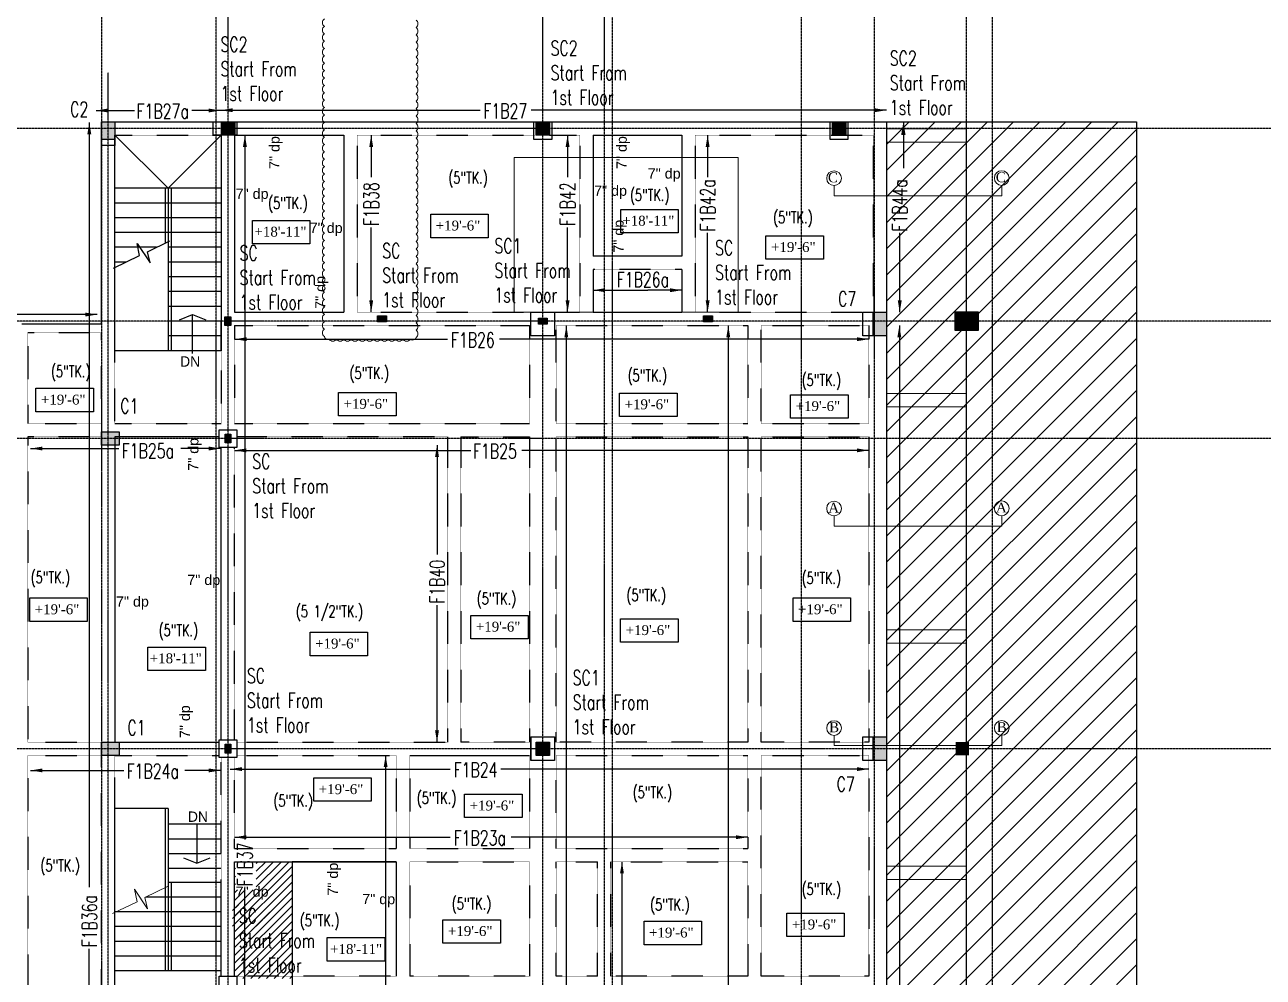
# Model space of a CAD drawing. Extents: x -95606 to 113309, y -42160 to -940.
# Drawn here: x 94235 to 95073, y -26344 to -25699 of the extents above; entities that cross this region are included whole.
import ezdxf

# ---------------------------------------------------------------- set-up
doc = ezdxf.new("R2010")
doc.units = 0
doc.header["$LTSCALE"] = 0.02
doc.header["$MEASUREMENT"] = 0
for name, pattern in [('ACAD_ISO03W100', [30, 12, -18]), ('CENTER', [50.8, 31.75, -6.35, 6.35, -6.35]), ('DASHED', [0.75, 0.5, -0.25]), ('HIDDEN', [9.525, 6.35, -3.175])]:
    doc.linetypes.add(name, pattern=pattern)
doc.layers.get('0').update_dxf_attribs({"linetype": 'CONTINUOUS'})
for name, color, linetype, lineweight in [('A -fittings', 181, 'CONTINUOUS', 5), ('DEMENTOIN', 7, 'CONTINUOUS', 25), ('HACH', 8, 'CONTINUOUS', 9), ('Hatch', 252, 'CONTINUOUS', 9), ('Layer4', 4, 'CONTINUOUS', 25), ('STAIR CASE', 152, 'CONTINUOUS', 20), ('stair case014', 34, 'DASHED', 25), ('text', 7, 'CONTINUOUS', 25)]:
    doc.layers.add(name, color=color, linetype=linetype, lineweight=lineweight)
for name, color, linetype in [('A-2TEXT', 4, 'CONTINUOUS'), ('COL 1', 5, 'CONTINUOUS'), ('COLUMN TEXT', 2, 'CONTINUOUS'), ('DIM', 7, 'CONTINUOUS'), ('EXLINE', 33, 'CONTINUOUS'), ('GRID', 8, 'CENTER'), ('HATCH1', 7, 'CONTINUOUS'), ('HBEAM', 51, 'HIDDEN'), ('STAIR', 171, 'CONTINUOUS'), ('TEX', 2, 'CONTINUOUS'), ('TEXT-2', 3, 'CONTINUOUS')]:
    doc.layers.add(name, color=color, linetype=linetype)
doc.styles.get("Standard").update_dxf_attribs({"font": 'ISOCP'})
doc.styles.add('style5', font='romans.shx', dxfattribs={"width": 0.7, "height": 8})
doc.styles.add('style6', font='romans.shx', dxfattribs={"height": 8})
doc.styles.add('TEXT-B', font='verdana.ttf', dxfattribs={"height": 18})
doc.dimstyles.new('TEXT-18', dxfattribs={"dimtxt": 8, "dimasz": 9, "dimexe": 6, "dimexo": 6, "dimgap": 3.125, "dimtad": 1, "dimdec": 1, "dimrnd": 0.5, "dimzin": 1, "dimdsep": 46, "dimlunit": 4, "dimtxsty": 'style6', "dimblk": 'OBLIQUE', "dimcen": 72.09, "dimclrd": 1, "dimclre": 1, "dimclrt": 4, "dimadec": 0, "dimazin": 0, "dimtfac": 1, "dimtdec": 1, "dimtofl": 0, "dimtmove": 0, "dimatfit": 3, "dimfxl": 1, "dimfrac": 2, "dimtolj": 1, "dimtzin": 0, "dimlwd": -1, "dimarcsym": 0})
pattern_1 = [(45, (118721.128, -29365.3815), (-2.65165043, 2.65165043), [])]
pattern_2 = [(45, (-154647.6987, 32628.08137), (-0.4419417382, 0.4419417382), [])]

# ---------------------------------------------------------------- blocks, each defined once
blk = doc.blocks.new('_Oblique')
at = {"color": 0, "linetype": 'ByBlock', "lineweight": -2}
blk.add_line((-0.5, -0.5), (0.5, 0.5), dxfattribs=at)

msp = doc.modelspace()

# ---------------------------------------------------------------- hatches: boundary and pattern name
at = {"layer": 'DEMENTOIN', "lineweight": 5}
h = msp.add_hatch(dxfattribs=at)
h.set_pattern_fill('ANSI31', color=0, scale=5, style=0)
h.set_pattern_definition(pattern_2)
h.paths.add_polyline_path([(94880.15, -25893.412), (94880.15, -25905.412), (94864.15, -25905.412), (94864.15, -25893.412)])
h = msp.add_hatch(dxfattribs=at)
h.set_pattern_fill('ANSI31', color=0, scale=5, style=0)
h.set_pattern_definition(pattern_2)
h.paths.add_polyline_path([(94880.15, -25893.412), (94880.15, -25905.412), (94864.15, -25905.412), (94864.15, -25893.412)])
at = {"layer": 'HACH'}
h = msp.add_hatch(dxfattribs=at)
h.set_pattern_fill('ANSI31', color=256, scale=100, style=0)
h.set_pattern_definition([(45, (118721.128, -29365.382), (-8.838835, 8.838835), [])])
h.paths.add_polyline_path([(94817.926, -25764.415), (94987.202, -25764.415), (94987.202, -26716.051), (95050.03, -26742.844), (94936.114, -26742.844), (94987.202, -26769.882), (94987.205, -27584.415), (94817.926, -27584.416)])
h = msp.add_hatch(dxfattribs=at)
h.set_pattern_fill('ANSI31', color=256, scale=30, style=0)
h.set_pattern_definition(pattern_1)
h.paths.add_polyline_path([(94484.34, -26265.415), (94386.049, -26265.415), (94378.732, -26265.415), (94376.661, -26265.415), (94376.661, -26342.913), (94378.15, -26342.913), (94378.15, -26344.415), (94415.65, -26344.415), (94415.65, -26265.415), (94486.096, -26265.415)])
h.paths.add_polyline_path([(94391.232, -26284.521), (94391.232, -26265.415), (94377.384, -26265.415), (94377.29, -26284.521)], flags=16)
h = msp.add_hatch(dxfattribs=at)
h.set_pattern_fill('ANSI31', color=256, scale=30, style=0)
h.set_pattern_definition(pattern_1)
h.paths.add_polyline_path([(94375.258, -26309.078), (94400.597, -26308.998), (94400.551, -26294.458), (94375.212, -26294.538)])
at = {"layer": 'Hatch'}
h = msp.add_hatch(color=254, dxfattribs=at)
h.set_gradient(color1=(192, 192, 192), color2=(192, 192, 192), tint=1)
h.paths.add_polyline_path([(94286.648, -25776.411), (94286.646, -25764.411), (94295.646, -25764.411), (94295.646, -25776.411)])
h = msp.add_hatch(color=254, dxfattribs=at)
h.set_gradient(color1=(192, 192, 192), color2=(192, 192, 192), tint=1)
h.paths.add_polyline_path([(94367.745, -25764.412), (94376.745, -25764.412), (94376.745, -25773.412), (94367.745, -25773.412)])
h = msp.add_hatch(color=254, dxfattribs=at)
h.set_gradient(color1=(192, 192, 192), color2=(192, 192, 192), tint=1)
h.paths.add_polyline_path([(94580.847, -25764.415), (94589.847, -25764.415), (94589.847, -25773.415), (94580.847, -25773.415)])
h = msp.add_hatch(color=254, dxfattribs=at)
h.set_gradient(color1=(192, 192, 192), color2=(192, 192, 192), tint=1)
h.paths.add_polyline_path([(94781.413, -25764.412), (94790.413, -25764.412), (94790.413, -25773.412), (94781.413, -25773.412)])
h = msp.add_hatch(color=254, dxfattribs=at)
h.set_gradient(color1=(192, 192, 192), color2=(192, 192, 192), tint=1)
h.paths.add_polyline_path([(94374.161, -25902.412), (94370.161, -25902.412), (94370.161, -25896.412), (94374.161, -25896.412)])
h = msp.add_hatch(color=254, dxfattribs=at)
h.set_gradient(color1=(192, 192, 192), color2=(192, 192, 192), tint=1)
h.paths.add_polyline_path([(94473.505, -25899.912), (94473.505, -25895.912), (94479.505, -25895.912), (94479.505, -25899.912)])
h = msp.add_hatch(color=254, dxfattribs=at)
h.set_gradient(color1=(192, 192, 192), color2=(192, 192, 192), tint=1)
h.paths.add_polyline_path([(94694.1, -25899.912), (94694.1, -25895.912), (94700.1, -25895.912), (94700.1, -25899.912)])
h = msp.add_hatch(color=254, dxfattribs=at)
h.set_gradient(color1=(192, 192, 192), color2=(192, 192, 192), tint=1)
h.paths.add_polyline_path([(94808.926, -25909.413), (94808.926, -25893.413), (94817.926, -25893.413), (94817.926, -25909.413)])
h = msp.add_hatch(color=254, dxfattribs=at)
h.set_gradient(color1=(192, 192, 192), color2=(192, 192, 192), tint=1)
h.paths.add_polyline_path([(94582.347, -25901.36), (94582.347, -25897.36), (94588.347, -25897.36), (94588.347, -25901.36)])
h = msp.add_hatch(color=254, dxfattribs=at)
h.set_gradient(color1=(192, 192, 192), color2=(192, 192, 192), tint=1)
h.paths.add_polyline_path([(94286.651, -25974.412), (94298.651, -25974.412), (94298.651, -25983.412), (94286.651, -25983.412)])
h = msp.add_hatch(color=254, dxfattribs=at)
h.set_gradient(color1=(192, 192, 192), color2=(192, 192, 192), tint=1)
h.paths.add_polyline_path([(94374.248, -25981.912), (94370.248, -25981.912), (94370.248, -25975.912), (94374.248, -25975.912)])
h = msp.add_hatch(color=254, dxfattribs=at)
h.set_gradient(color1=(192, 192, 192), color2=(192, 192, 192), tint=1)
h.paths.add_polyline_path([(94808.926, -26196.912), (94808.926, -26180.912), (94817.926, -26180.912), (94817.926, -26196.912)])
h = msp.add_hatch(color=254, dxfattribs=at)
h.set_gradient(color1=(192, 192, 192), color2=(192, 192, 192), tint=1)
h.paths.add_polyline_path([(94286.651, -26184.412), (94298.651, -26184.412), (94298.651, -26193.412), (94286.651, -26193.412)])
h = msp.add_hatch(color=254, dxfattribs=at)
h.set_gradient(color1=(192, 192, 192), color2=(192, 192, 192), tint=1)
h.paths.add_polyline_path([(94374.245, -26191.912), (94370.245, -26191.912), (94370.245, -26185.912), (94374.245, -26185.912)])
h = msp.add_hatch(color=254, dxfattribs=at)
h.set_gradient(color1=(192, 192, 192), color2=(192, 192, 192), tint=1)
h.paths.add_polyline_path([(94580.847, -26193.412), (94580.847, -26184.412), (94589.847, -26184.412), (94589.847, -26193.412)])
h = msp.add_hatch(color=254, dxfattribs=at)
h.set_gradient(color1=(192, 192, 192), color2=(192, 192, 192), tint=1)
h.paths.add_polyline_path([(94864.817, -26193.412), (94864.817, -26184.412), (94873.817, -26184.412), (94873.817, -26193.412)])

# ---------------------------------------------------------------- linework, layer by layer
at = {"layer": 'A -fittings', "color": 4}
msp.add_lwpolyline([(94499.529, -25695.521, -0.5205671), (94499.529, -25700.521, -0.5205671), (94499.529, -25705.521, -0.5205671), (94499.529, -25710.521, -0.5205671), (94499.529, -25715.521, -0.5205671), (94499.529, -25720.521, -0.5205671), (94499.529, -25725.521, -0.5205671), (94499.529, -25730.521, -0.5205671), (94499.529, -25735.521, -0.5205671), (94499.529, -25740.521, -0.5205671), (94499.529, -25745.521, -0.5205671), (94499.529, -25750.521, -0.5205671), (94499.529, -25755.521, -0.5205671), (94499.529, -25760.521, -0.5205671), (94499.529, -25765.521, -0.5205671), (94499.529, -25770.521, -0.5205671), (94499.529, -25775.521, -0.5205671), (94499.529, -25780.521, -0.5205671), (94499.529, -25785.521, -0.5205671), (94499.529, -25790.521, -0.5205671), (94499.529, -25795.521, -0.5205671), (94499.529, -25800.521, -0.5205671), (94499.529, -25805.521, -0.5205671), (94499.529, -25810.521, -0.5205671), (94499.529, -25815.521, -0.5205671), (94499.529, -25820.521, -0.5205671), (94499.529, -25825.521, -0.5205671), (94499.529, -25830.521, -0.5205671), (94499.529, -25835.521, -0.5205671), (94499.529, -25840.521, -0.5205671), (94499.529, -25845.521, -0.5205671), (94499.529, -25850.521, -0.5205671), (94499.529, -25855.521, -0.5205671), (94499.529, -25860.521, -0.5205671), (94499.529, -25865.521, -0.5205671), (94499.529, -25870.521, -0.5205671), (94499.529, -25875.521, -0.5205671), (94499.529, -25880.521, -0.5205671), (94499.529, -25885.521, -0.5205671), (94499.529, -25890.521, -0.5205671), (94499.529, -25895.521, -0.5205671), (94499.529, -25900.521, -0.5205671), (94499.529, -25905.521, -0.5205671), (94499.529, -25910.521, -0.5205671), (94495.642, -25911.635, -0.5205671), (94490.642, -25911.635, -0.5205671), (94485.642, -25911.635, -0.5205671), (94480.642, -25911.635, -0.5205671), (94475.642, -25911.635, -0.5205671), (94470.642, -25911.635, -0.5205671), (94465.642, -25911.635, -0.5205671), (94460.642, -25911.635, -0.5205671), (94455.642, -25911.635, -0.5205671), (94450.642, -25911.635, -0.5205671), (94445.642, -25911.635, -0.5205671), (94440.642, -25911.635, -0.5205671), (94437.486, -25909.791, -0.5205671), (94437.486, -25904.791, -0.5205671), (94437.486, -25899.791, -0.5205671), (94437.486, -25894.791, -0.5205671), (94437.486, -25889.791, -0.5205671), (94437.486, -25884.791, -0.5205671), (94437.486, -25879.791, -0.5205671), (94437.486, -25874.791, -0.5205671), (94437.486, -25869.791, -0.5205671), (94437.486, -25864.791, -0.5205671), (94437.486, -25859.791, -0.5205671), (94437.486, -25854.791, -0.5205671), (94437.486, -25849.791, -0.5205671), (94437.486, -25844.791, -0.5205671), (94437.486, -25839.791, -0.5205671), (94437.486, -25834.791, -0.5205671), (94437.486, -25829.791, -0.5205671), (94437.486, -25824.791, -0.5205671), (94437.486, -25819.791, -0.5205671), (94437.486, -25814.791, -0.5205671), (94437.486, -25809.791, -0.5205671), (94437.486, -25804.791, -0.5205671), (94437.486, -25799.791, -0.5205671), (94437.486, -25794.791, -0.5205671), (94437.486, -25789.791, -0.5205671), (94437.486, -25784.791, -0.5205671), (94437.486, -25779.791, -0.5205671), (94437.486, -25774.791, -0.5205671), (94437.486, -25769.791, -0.5205671), (94437.486, -25764.791, -0.5205671), (94437.486, -25759.791, -0.5205671), (94437.486, -25754.791, -0.5205671), (94437.486, -25749.791, -0.5205671), (94437.486, -25744.791, -0.5205671), (94437.486, -25739.791, -0.5205671), (94437.486, -25734.791, -0.5205671), (94437.486, -25729.791, -0.5205671), (94437.486, -25724.791, -0.5205671), (94437.486, -25719.791, -0.5205671), (94437.486, -25714.791, -0.5205671), (94437.486, -25709.791, -0.5205671), (94437.486, -25704.791, -0.5205671), (94437.486, -25699.791, -0.5205671), (94437.486, -25694.791, -0.5205671)], format="xyb", dxfattribs=at)
msp.add_lwpolyline([(94566.019, -25788.673), (94717.578, -25788.673), (94717.578, -25893.412), (94566.019, -25893.412)], close=True, dxfattribs=at)
for points in [[(94782.516, -25807.605), (94782.516, -25814.476), (94896.01, -25814.476), (94896.01, -25807.501)], [(94782.516, -26031.264), (94782.516, -26038.135), (94896.01, -26038.135), (94896.01, -26031.16)], [(94782.516, -26179.954), (94782.516, -26186.825), (94896.01, -26186.825), (94896.01, -26179.851)]]:
    msp.add_lwpolyline(points, dxfattribs=at)
for centre in [(94782.516, -25802.613), (94896.01, -25802.509), (94782.516, -26026.272), (94896.01, -26026.168), (94782.516, -26174.962), (94896.01, -26174.858)]:
    msp.add_circle(centre, 4.992, dxfattribs=at)
at = {"layer": 'COL 1', "lineweight": 25}
for points in [[(94286.648, -25780.412), (94286.648, -25764.412), (94295.648, -25764.412), (94295.648, -25780.412), (94286.648, -25780.412)], [(94286.648, -25776.415), (94286.648, -25764.415), (94295.648, -25764.415), (94295.648, -25776.415), (94286.648, -25776.415)], [(94378.229, -25773.412), (94362.266, -25773.412), (94362.266, -25764.415), (94378.229, -25764.412), (94378.229, -25773.412)], [(94367.745, -25764.412), (94376.745, -25764.412), (94376.745, -25773.412), (94367.745, -25773.412), (94367.745, -25764.412)], [(94580.847, -25764.415), (94589.847, -25764.415), (94589.847, -25773.415), (94580.847, -25773.415), (94580.847, -25764.415)], [(94781.413, -25764.412), (94790.413, -25764.412), (94790.413, -25773.412), (94781.413, -25773.412), (94781.413, -25764.412)], [(94374.161, -25902.412), (94370.161, -25902.412), (94370.161, -25896.412), (94374.161, -25896.412), (94374.161, -25902.412)], [(94473.505, -25899.912), (94473.505, -25895.912), (94479.505, -25895.912), (94479.505, -25899.912), (94473.505, -25899.912)], [(94593.314, -25909.412), (94577.314, -25909.412), (94577.314, -25893.412), (94593.314, -25893.412), (94593.314, -25909.412)], [(94694.1, -25899.912), (94694.1, -25895.912), (94700.1, -25895.912), (94700.1, -25899.912), (94694.1, -25899.912)], [(94808.926, -25909.413), (94808.926, -25893.413), (94817.926, -25893.413), (94817.926, -25909.413), (94808.926, -25909.413)], [(94582.347, -25901.36), (94582.347, -25897.36), (94588.347, -25897.36), (94588.347, -25901.36), (94582.347, -25901.36)], [(94286.651, -25974.412), (94298.651, -25974.412), (94298.651, -25983.412), (94286.651, -25983.412), (94286.651, -25974.412)], [(94374.248, -25981.912), (94370.248, -25981.912), (94370.248, -25975.912), (94374.248, -25975.912), (94374.248, -25981.912)], [(94593.314, -26196.912), (94577.314, -26196.912), (94577.314, -26180.912), (94593.314, -26180.912), (94593.314, -26196.912)], [(94808.926, -26196.912), (94808.926, -26180.912), (94817.926, -26180.912), (94817.926, -26196.912), (94808.926, -26196.912)], [(94286.651, -26184.412), (94298.651, -26184.412), (94298.651, -26193.412), (94286.651, -26193.412), (94286.651, -26184.412)], [(94374.245, -26191.912), (94370.245, -26191.912), (94370.245, -26185.912), (94374.245, -26185.912), (94374.245, -26191.912)], [(94580.847, -26193.412), (94580.847, -26184.412), (94589.847, -26184.412), (94589.847, -26193.412), (94580.847, -26193.412)]]:
    msp.add_lwpolyline(points, dxfattribs=at)
at = {"layer": 'COL 1'}
for points in [[(94579.347, -25764.412), (94591.347, -25764.412), (94591.347, -25776.412), (94579.347, -25776.412), (94579.347, -25764.412)], [(94779.913, -25764.412), (94791.913, -25764.412), (94791.913, -25776.412), (94779.913, -25776.412), (94779.913, -25764.412)], [(94801.926, -25909.413), (94801.926, -25893.413), (94817.926, -25893.413), (94817.926, -25909.413), (94801.926, -25909.413)], [(94366.15, -25972.912), (94378.15, -25972.912), (94378.15, -25984.912), (94366.15, -25984.912), (94366.15, -25972.912)], [(94366.15, -25972.913), (94378.15, -25972.913), (94378.15, -25984.913), (94366.15, -25984.913), (94366.15, -25972.913)], [(94577.347, -26196.928), (94577.347, -26180.928), (94593.347, -26180.928), (94593.347, -26196.928), (94577.347, -26196.928)], [(94801.926, -26196.912), (94801.926, -26180.912), (94817.926, -26180.912), (94817.926, -26196.912), (94801.926, -26196.912)], [(94366.15, -26182.912), (94378.15, -26182.912), (94378.15, -26194.912), (94366.15, -26194.912), (94366.15, -26182.912)], [(94366.15, -26182.913), (94378.15, -26182.913), (94378.15, -26194.913), (94366.15, -26194.913), (94366.15, -26182.913)], [(94366.15, -26182.913), (94378.15, -26182.913), (94378.15, -26194.913), (94366.15, -26194.913), (94366.15, -26182.913)], [(94366.15, -26342.913), (94378.15, -26342.913), (94378.15, -26354.913), (94366.15, -26354.913), (94366.15, -26342.913)]]:
    msp.add_lwpolyline(points, dxfattribs=at)
at = {"layer": 'COL 1', "lineweight": 25}
for points in [[(94880.167, -25893.412), (94864.143, -25893.412), (94864.143, -25905.41), (94880.167, -25905.41)], [(94366.15, -25972.912), (94378.148, -25972.912), (94378.148, -25984.913), (94366.15, -25984.913)], [(94366.148, -26182.912), (94378.148, -26182.912), (94378.148, -26194.912), (94366.148, -26194.912)], [(94366.148, -26342.913), (94378.15, -26342.913), (94378.15, -26354.913), (94366.148, -26354.913)]]:
    msp.add_lwpolyline(points, close=True, dxfattribs=at)
at = {"layer": 'EXLINE'}
for p, q in [((94286.648, -25764.415), (94817.926, -25764.415)), ((94286.65, -25901.251), (94286.648, -25764.415)), ((94817.926, -25764.415), (94817.926, -27584.416)), ((94817.926, -25764.415), (94987.202, -25764.415)), ((94871.926, -25764.415), (94871.926, -27575.412)), ((94987.202, -25764.415), (94987.202, -26716.051)), ((94295.661, -25919.415), (94295.658, -25773.416)), ((94367.661, -25773.416), (94367.661, -25919.415)), ((94376.661, -25773.415), (94450.549, -25773.415)), ((94376.661, -25773.415), (94376.661, -25893.412)), ((94450.549, -25773.415), (94450.549, -25893.429)), ((94619.349, -25773.415), (94679.349, -25773.415)), ((94619.349, -25773.415), (94619.349, -25855.412)), ((94679.349, -25773.415), (94679.349, -25855.412)), ((94679.349, -25855.412), (94619.349, -25855.412)), ((94619.349, -25864.412), (94619.349, -25893.412)), ((94679.349, -25864.412), (94679.349, -25893.415)), ((94376.661, -25893.412), (94450.549, -25893.412)), ((94619.349, -25893.412), (94679.349, -25893.412)), ((94232.638, -25901.251), (94286.65, -25901.251)), ((94367.661, -25919.415), (94367.661, -25899.732)), ((94367.65, -25919.412), (94295.65, -25919.412)), ((94366.15, -25977.732), (94295.661, -25977.732)), ((94295.661, -25977.732), (94295.661, -26184.416)), ((94367.661, -26182.913), (94367.661, -25984.912)), ((94294.938, -26184.416), (94366.15, -26184.416)), ((94295.661, -26395.415), (94295.661, -26229.412)), ((94376.661, -26342.913), (94376.661, -26265.415)), ((94376.661, -26265.415), (94486.096, -26265.415)), ((94486.096, -26265.415), (94486.096, -26342.915)), ((94367.661, -26342.913), (94367.661, -26279.412))]:
    msp.add_line(p, q, dxfattribs=at)
msp.add_lwpolyline([(94495.227, -26193.415), (94576.348, -26193.415)], dxfattribs=at)
at = {"layer": 'GRID'}
for p, q in [((94286.648, -25118.224), (94286.648, -28859.067)), ((94627.074, -28859.399), (94627.074, -25118.222)), ((94760.535, -28859.342), (94760.535, -25118.279)), ((94809.913, -28859.342), (94809.913, -25118.224)), ((94585.347, -28859.398), (94585.347, -25127.741)), ((94632.555, -28847.042), (94632.555, -25130.579)), ((94872.148, -28849.628), (94872.148, -25129.784)), ((94889.655, -28849.628), (94889.655, -25129.784)), ((94364.248, -28837.433), (94364.248, -25140.189)), ((94372.245, -28859.067), (94372.245, -25140.185)), ((94291.148, -26733.579), (94291.148, -25731.027)), ((96050.513, -25768.912), (93796.194, -25768.912)), ((96050.513, -25899.412), (93796.194, -25899.412)), ((96050.513, -25978.912), (93796.194, -25978.912)), ((96050.513, -26188.912), (93796.194, -26188.912))]:
    msp.add_line(p, q, dxfattribs=at)
at = {"layer": 'HACH'}
for p, q in [((94817.926, -25769.115), (94871.926, -25769.115)), ((94817.926, -25778.115), (94871.926, -25778.115)), ((94817.926, -25948.412), (94871.926, -25948.412)), ((94817.926, -25957.412), (94871.926, -25957.412)), ((94817.926, -26108.412), (94871.926, -26108.412)), ((94817.926, -26117.412), (94871.926, -26117.412)), ((94817.926, -26268.412), (94871.926, -26268.412)), ((94817.926, -26277.412), (94871.926, -26277.412))]:
    msp.add_line(p, q, dxfattribs=at)
at = {"layer": 'Hatch'}
msp.add_lwpolyline([(94293.949, -26300.437), (94310.631, -26292.494), (94308.95, -26284.101), (94317.772, -26297.25), (94315.952, -26289.696), (94331.65, -26282.033)], dxfattribs=at)
at = {"layer": 'HATCH1'}
for points in [[(94509.426, -25827.008), (94548.379, -25827.008), (94548.379, -25842.9), (94509.426, -25842.9)], [(94638.051, -25823.721), (94677.004, -25823.721), (94677.004, -25839.612), (94638.051, -25839.612)], [(94388.706, -25831.148), (94427.659, -25831.148), (94427.659, -25847.04), (94388.706, -25847.04)], [(94736.404, -25841.586), (94775.357, -25841.586), (94775.357, -25857.478), (94736.404, -25857.478)], [(94242.183, -25944.886), (94281.136, -25944.886), (94281.136, -25960.777), (94242.183, -25960.777)], [(94447.002, -25947.733), (94485.955, -25947.733), (94485.955, -25963.625), (94447.002, -25963.625)], [(94637.268, -25948.067), (94676.221, -25948.067), (94676.221, -25963.958), (94637.268, -25963.958)], [(94753.039, -25949.256), (94791.991, -25949.256), (94791.991, -25965.147), (94753.039, -25965.147)], [(94237.985, -26086.86), (94276.938, -26086.86), (94276.938, -26102.751), (94237.985, -26102.751)], [(94754.702, -26086.829), (94793.655, -26086.829), (94793.655, -26102.721), (94754.702, -26102.721)], [(94536.565, -26098.624), (94575.518, -26098.624), (94575.518, -26114.516), (94536.565, -26114.516)], [(94638.023, -26100.954), (94676.976, -26100.954), (94676.976, -26116.846), (94638.023, -26116.846)], [(94427.762, -26110.036), (94466.714, -26110.036), (94466.714, -26125.927), (94427.762, -26125.927)], [(94318.058, -26120.06), (94357.011, -26120.06), (94357.011, -26135.952), (94318.058, -26135.952)], [(94430.234, -26208.658), (94469.187, -26208.658), (94469.187, -26224.55), (94430.234, -26224.55)], [(94532.418, -26219.72), (94571.37, -26219.72), (94571.37, -26235.612), (94532.418, -26235.612)], [(94517.681, -26304.739), (94556.633, -26304.739), (94556.633, -26320.631), (94517.681, -26320.631)], [(94653.829, -26305.746), (94692.782, -26305.746), (94692.782, -26321.638), (94653.829, -26321.638)], [(94750.462, -26300.27), (94789.415, -26300.27), (94789.415, -26316.161), (94750.462, -26316.161)], [(94439.441, -26316.811), (94478.394, -26316.811), (94478.394, -26332.703), (94439.441, -26332.703)]]:
    msp.add_lwpolyline(points, close=True, dxfattribs=at)
at = {"layer": 'HBEAM'}
for p, q in [((94295.658, -25773.416), (94367.661, -25773.416)), ((94459.549, -25773.415), (94580.859, -25773.415)), ((94459.549, -25773.415), (94459.549, -25893.429)), ((94589.859, -25773.415), (94610.349, -25773.415)), ((94610.349, -25773.415), (94610.349, -25893.412)), ((94688.349, -25773.415), (94808.926, -25773.415)), ((94688.349, -25773.415), (94688.349, -25893.415)), ((94808.926, -25773.415), (94808.926, -25893.412)), ((94679.349, -25864.412), (94619.349, -25864.412)), ((94459.549, -25893.412), (94610.349, -25893.412)), ((94688.349, -25893.412), (94808.926, -25893.412)), ((94376.661, -25902.412), (94576.348, -25902.412)), ((94376.661, -25902.412), (94376.661, -25968.732)), ((94576.348, -25902.412), (94576.348, -25968.732)), ((94594.274, -25968.732), (94594.274, -25902.412)), ((94594.274, -25902.412), (94724.081, -25902.412)), ((94724.081, -25902.412), (94724.081, -25968.732)), ((94733.079, -25968.732), (94733.079, -25902.412)), ((94733.079, -25902.412), (94805.926, -25902.412)), ((94805.926, -25902.412), (94805.926, -25968.732)), ((94286.65, -25907.251), (94236.638, -25907.251)), ((94236.638, -25907.251), (94236.638, -25968.818)), ((94286.651, -25968.818), (94286.65, -25907.251)), ((94295.661, -25968.732), (94295.661, -25919.415)), ((94367.661, -25919.415), (94367.661, -25968.732)), ((94236.638, -25968.818), (94286.651, -25968.818)), ((94295.661, -25968.732), (94367.661, -25968.732)), ((94376.661, -25968.732), (94576.348, -25968.732)), ((94594.274, -25968.732), (94724.081, -25968.732)), ((94733.079, -25968.732), (94805.926, -25968.732)), ((94236.638, -25977.818), (94236.637, -26184.416)), ((94286.651, -25977.818), (94236.638, -25977.818)), ((94286.651, -25977.818), (94286.651, -26184.416)), ((94520.875, -25977.732), (94378.148, -25977.732)), ((94520.875, -25977.732), (94520.875, -26184.415)), ((94529.875, -25977.732), (94576.348, -25977.732)), ((94529.875, -25977.732), (94529.875, -26184.415)), ((94576.348, -25977.732), (94576.348, -26184.415)), ((94594.274, -25977.732), (94724.083, -25977.732)), ((94594.274, -26184.415), (94594.274, -25977.732)), ((94724.083, -25977.732), (94724.083, -26184.415)), ((94733.079, -26184.415), (94733.079, -25977.732)), ((94733.079, -25977.732), (94805.926, -25977.732)), ((94805.926, -25977.732), (94805.926, -26184.415)), ((94376.661, -26182.913), (94376.661, -25984.912)), ((94236.637, -26184.416), (94286.651, -26184.416)), ((94378.148, -26184.416), (94520.875, -26184.415)), ((94576.348, -26184.415), (94529.875, -26184.415)), ((94724.083, -26184.415), (94594.274, -26184.415)), ((94805.926, -26184.415), (94733.079, -26184.415)), ((94236.637, -26193.416), (94236.636, -26504.484)), ((94236.637, -26193.416), (94286.651, -26193.416)), ((94286.651, -26504.476), (94286.651, -26193.416)), ((94295.66, -26193.416), (94366.15, -26193.415)), ((94295.661, -26229.412), (94295.661, -26193.416)), ((94367.661, -26279.412), (94367.661, -26194.912)), ((94376.661, -26256.415), (94376.661, -26194.912)), ((94378.148, -26193.415), (94486.096, -26193.415)), ((94486.096, -26193.415), (94486.096, -26256.594)), ((94495.227, -26193.415), (94576.348, -26193.415)), ((94495.227, -26193.415), (94495.227, -26256.415)), ((94576.348, -26193.415), (94576.348, -26256.415)), ((94594.274, -26193.415), (94724.083, -26193.415)), ((94594.274, -26256.415), (94594.274, -26193.415)), ((94724.083, -26193.415), (94724.083, -26256.415)), ((94733.079, -26342.915), (94733.079, -26193.415)), ((94733.079, -26193.415), (94805.926, -26193.415)), ((94805.926, -26193.415), (94805.926, -26342.915)), ((94367.65, -26256.415), (94367.661, -26256.415)), ((94376.661, -26256.415), (94486.096, -26256.415)), ((94495.227, -26256.415), (94576.348, -26256.415)), ((94594.274, -26256.415), (94724.083, -26256.415)), ((94733.079, -26256.415), (94733.083, -26256.415)), ((94367.65, -26265.415), (94367.661, -26265.415)), ((94495.227, -26265.415), (94495.227, -26342.915)), ((94495.227, -26265.415), (94576.348, -26265.415)), ((94576.348, -26265.415), (94576.348, -26342.915)), ((94594.274, -26342.915), (94594.274, -26265.415)), ((94594.274, -26265.415), (94622.278, -26265.415)), ((94622.278, -26342.915), (94622.278, -26265.415)), ((94631.278, -26342.915), (94631.278, -26265.415)), ((94631.278, -26265.415), (94724.083, -26265.415)), ((94724.083, -26265.415), (94724.083, -26342.915)), ((94733.079, -26265.415), (94733.083, -26265.415)), ((94486.096, -26342.915), (94376.661, -26342.915)), ((94576.348, -26342.915), (94495.227, -26342.915)), ((94622.278, -26342.915), (94594.274, -26342.915)), ((94724.083, -26342.915), (94631.278, -26342.915)), ((94805.926, -26342.915), (94733.079, -26342.915))]:
    msp.add_line(p, q, dxfattribs=at)
at = {"layer": 'Layer4'}
for p, q in [((94486.096, -26265.415), (94415.65, -26265.415)), ((94415.65, -26265.415), (94415.65, -26517.415))]:
    msp.add_line(p, q, dxfattribs=at)
at = {"layer": 'STAIR', "ltscale": 0.5}
for p, q in [((94331.65, -25809.412), (94295.648, -25773.412)), ((94331.65, -25809.412), (94367.65, -25773.412)), ((94367.65, -25809.412), (94295.65, -25809.412)), ((94329.65, -25809.412), (94329.65, -25846.575)), ((94331.65, -25809.412), (94331.65, -25919.412)), ((94333.65, -25809.412), (94333.65, -25919.412)), ((94367.65, -25819.412), (94295.65, -25819.412)), ((94367.65, -25829.412), (94295.65, -25829.412)), ((94367.65, -25839.412), (94295.65, -25839.412)), ((94323.838, -25849.412), (94295.65, -25849.412)), ((94367.65, -25849.412), (94331.65, -25849.412)), ((94303.352, -25859.412), (94295.65, -25859.412)), ((94367.65, -25859.412), (94331.65, -25859.412)), ((94367.65, -25869.412), (94331.65, -25869.412)), ((94367.65, -25879.412), (94331.65, -25879.412)), ((94367.65, -25889.412), (94331.65, -25889.412)), ((94348.238, -25921.289), (94348.24, -25894.962)), ((94367.65, -25899.412), (94331.65, -25899.412)), ((94367.65, -25909.412), (94331.65, -25909.412)), ((94331.65, -26229.412), (94295.65, -26229.412)), ((94329.65, -26229.412), (94329.653, -26339.412)), ((94331.65, -26229.412), (94331.65, -26339.412)), ((94367.65, -26240.099), (94331.65, -26240.099)), ((94351.117, -26240.099), (94351.12, -26266.426)), ((94367.65, -26250.099), (94331.65, -26250.099)), ((94367.65, -26260.099), (94331.65, -26260.099)), ((94367.65, -26270.099), (94331.65, -26270.099)), ((94367.65, -26279.412), (94331.65, -26279.412)), ((94333.65, -26279.412), (94333.65, -26299.412)), ((94367.65, -26289.412), (94316.534, -26289.412)), ((94367.65, -26299.412), (94296.101, -26299.412)), ((94333.65, -26299.412), (94333.65, -26339.412)), ((94367.65, -26309.412), (94295.661, -26309.412)), ((94367.65, -26319.412), (94295.661, -26319.412)), ((94367.65, -26329.412), (94295.661, -26329.412)), ((94367.65, -26339.412), (94295.661, -26339.412))]:
    msp.add_line(p, q, dxfattribs=at)
for points in [[(94294.784, -25863.595), (94312.36, -25855.015), (94310.717, -25846.804), (94319.538, -25859.953), (94317.718, -25852.399), (94332.75, -25845.062)], [(94339.321, -25898.529), (94348.24, -25894.962), (94357.159, -25898.531)], [(94342.2, -26262.86), (94351.12, -26266.426), (94360.038, -26262.858)]]:
    msp.add_lwpolyline(points, dxfattribs=at)
at = {"layer": 'STAIR CASE', "lineweight": 0}
for p, q in [((94319.408, -25859.412), (94319.175, -25859.412)), ((94295.66, -25869.412), (94295.65, -25869.412)), ((94295.66, -25879.412), (94295.65, -25879.412)), ((94295.66, -25889.412), (94295.65, -25889.412)), ((94295.66, -25899.412), (94295.65, -25899.412)), ((94295.66, -25909.412), (94295.65, -25909.412))]:
    msp.add_line(p, q, dxfattribs=at)
at = {"layer": 'stair case014', "linetype": 'ACAD_ISO03W100', "lineweight": 0}
msp.add_line((94296.048, -26299.412), (94295.661, -26299.412), dxfattribs=at)

# ---------------------------------------------------------------- texts
at = {"layer": 'A-2TEXT', "char_height": 6.69023, "width": 33.25047, "attachment_point": 3, "rotation": 0.074295}
for s, insert in [('{\\fCentury Schoolbook|b0|i0|c0|p18;C}', (94785.097, -25798.715)), ('{\\fCentury Schoolbook|b0|i0|c0|p18;C}', (94898.716, -25798.611)), ('{\\fCentury Schoolbook|b0|i0|c0|p18;+18\'-11"}', (94674.367, -25828.005)), ('{\\fCentury Schoolbook|b0|i0|c0|p18;+18\'-11"}', (94425.354, -25835.433)), ('{\\fCentury Schoolbook|b0|i0|c0|p18;+19\'-6"}', (94543.01, -25831.293)), ('{\\fCentury Schoolbook|b0|i0|c0|p18;+19\'-6"}', (94769.989, -25845.871)), ('{\\fCentury Schoolbook|b0|i0|c0|p18;+19\'-6"}', (94275.767, -25949.17)), ('{\\fCentury Schoolbook|b0|i0|c0|p18;+19\'-6"}', (94480.587, -25952.018)), ('{\\fCentury Schoolbook|b0|i0|c0|p18;+19\'-6"}', (94670.852, -25952.351)), ('{\\fCentury Schoolbook|b0|i0|c0|p18;+19\'-6"}', (94786.623, -25953.54)), ('{\\fCentury Schoolbook|b0|i0|c0|p18;A}', (94785.88, -26022.374)), ('{\\fCentury Schoolbook|b0|i0|c0|p18;A}', (94899.374, -26022.27)), ('{\\fCentury Schoolbook|b0|i0|c0|p18;+19\'-6"}', (94271.57, -26091.144)), ('{\\fCentury Schoolbook|b0|i0|c0|p18;+19\'-6"}', (94788.286, -26091.114)), ('{\\fCentury Schoolbook|b0|i0|c0|p18;+19\'-6"}', (94570.15, -26102.909)), ('{\\fCentury Schoolbook|b0|i0|c0|p18;+19\'-6"}', (94671.607, -26105.239)), ('{\\fCentury Schoolbook|b0|i0|c0|p18;+19\'-6"}', (94461.346, -26114.32)), ('{\\fCentury Schoolbook|b0|i0|c0|p18;+18\'-11"}', (94354.467, -26124.345)), ('{\\fCentury Schoolbook|b0|i0|c0|p18;B}', (94785.88, -26171.064)), ('{\\fCentury Schoolbook|b0|i0|c0|p18;B}', (94899.374, -26170.96)), ('{\\fCentury Schoolbook|b0|i0|c0|p18;+19\'-6"}', (94463.818, -26212.943)), ('{\\fCentury Schoolbook|b0|i0|c0|p18;+19\'-6"}', (94566.002, -26224.005)), ('{\\fCentury Schoolbook|b0|i0|c0|p18;+19\'-6"}', (94784.047, -26304.554)), ('{\\fCentury Schoolbook|b0|i0|c0|p18;+19\'-6"}', (94551.265, -26309.024)), ('{\\fCentury Schoolbook|b0|i0|c0|p18;+19\'-6"}', (94687.414, -26310.031)), ('{\\fCentury Schoolbook|b0|i0|c0|p18;+18\'-11"}', (94476.543, -26321.202))]:
    msp.add_mtext(s, dxfattribs=dict(at, insert=insert))
at = {"layer": 'COLUMN TEXT', "attachment_point": 1, "style": 'style5'}
for s, insert, char_height, width in [('SC2\\PStart From\\P1st Floor', (94367.12, -25706.958), 10, 186), ('SC2\\PStart From\\P1st Floor', (94590.585, -25709.54), 10, 186), ('SC2\\PStart From\\P1st Floor', (94820.205, -25716.408), 10, 186), ('C2', (94265.355, -25750.984), 10, 16.25795), ('(5"TK.)', (94521.366, -25798.291), 8, 33.78238), ('(5"TK.)', (94644.305, -25810.023), 8, 33.78238), ('(5"TK.)', (94399.418, -25815.455), 8, 33.78238), ('(5"TK.)', (94741.254, -25825.157), 8, 33.78238), ('SC1\\PStart From\\P1st Floor', (94552.538, -25843.393), 10, 186), ('SC\\PStart From\\P1st Floor', (94701.962, -25844.76), 10, 186), ('SC\\PStart From\\P1st Floor', (94380.072, -25848.255), 10, 186), ('SC\\PStart From\\P1st Floor', (94476.638, -25846.701), 10, 186), ('C7', (94785.186, -25879.342), 10, 186), ('(5"TK.)', (94252.378, -25929.409), 8, 33.78238), ('(5"TK.)', (94454.492, -25930.538), 8, 33.78238), ('(5"TK.)', (94642.719, -25932.193), 8, 33.78238), ('(5"TK.)', (94760.535, -25935.308), 8, 33.78238), ('C1', (94299.29, -25951.837), 10, 186), ('SC\\PStart From\\P1st Floor', (94388.64, -25989.322), 10, 186), ('(5"TK.)', (94238.637, -26068.927), 8, 33.78238), ('(5"TK.)', (94760.535, -26069.34), 8, 33.78238), ('(5"TK.)', (94641.962, -26080.926), 8, 33.78238), ('(5"TK.)', (94540.6, -26083.266), 8, 33.78238), ('(5 1/2"TK.)', (94418.165, -26091.893), 8, 56.42661), ('(5"TK.)', (94325.282, -26104.714), 8, 33.78238), ('SC\\PStart From\\P1st Floor', (94384.965, -26134.525), 10, 186), ('SC1\\PStart From\\P1st Floor', (94605.55, -26135.835), 10, 186), ('C1', (94304.116, -26169.662), 10, 186), ('(5"TK.)', (94646.164, -26214.477), 8, 33.78238), ('C7', (94784.235, -26207.899), 10, 186), ('(5"TK.)', (94402.985, -26220.146), 8, 33.78238), ('(5"TK.)', (94500.051, -26218.279), 8, 33.78238), ('(5"TK.)', (94245.235, -26263.964), 8, 33.78238), ('(5"TK.)', (94760.535, -26279.972), 8, 33.78238), ('(5"TK.)', (94523.709, -26289.853), 8, 33.78238), ('(5"TK.)', (94658.005, -26290.465), 8, 33.78238), ('SC\\PStart From\\P1st Floor', (94379.545, -26297.162), 10, 186), ('(5"TK.)', (94420.88, -26301.183), 8, 33.78238)]:
    msp.add_mtext(s, dxfattribs=dict(at, insert=insert, char_height=char_height, width=width))
at = {"layer": 'TEX', "lineweight": 5, "char_height": 7, "width": 135.9246, "style": 'TEXT-B'}
for insert, attachment_point in [((94353.355, -25930.224), 9), ((94358.638, -26231.436), 3)]:
    msp.add_mtext('{\\fCalifornian FB|b0|i0|c0|p18;\\C251;DN}', dxfattribs=dict(at, insert=insert, attachment_point=attachment_point))
at = {"layer": 'text', "char_height": 6.93}
for insert, attachment_point, rotation in [((94400.178, -25774.119), 3, 89.818727), ((94635.234, -25774.119), 3, 89.818727), ((94678.645, -25795.985), 3, 359.818727), ((94377.365, -25809.729), 1, 0.181273), ((94620.053, -25807.626), 1, 0.181273), ((94449.845, -25832.808), 3, 359.818727), ((94633.17, -25853.075), 1, 90.181273), ((94431.266, -25891.075), 1, 90.181273), ((94345.279, -25978.436), 3, 89.818727), ((94366.954, -26071.182), 3, 359.818727), ((94296.365, -26085.838), 1, 0.181273), ((94339.576, -26181.772), 1, 90.181273), ((94439.707, -26266.119), 3, 89.818727), ((94377.365, -26282.26), 1, 0.181273), ((94485.389, -26287.285), 3, 359.818727)]:
    msp.add_mtext('{\\fSansSerif|b0|i0|c2|p2;7" dp}', dxfattribs=dict(at, insert=insert, attachment_point=attachment_point, rotation=rotation))
at = {"layer": 'TEXT-2', "char_height": 10, "width": 22.39817, "attachment_point": 1, "style": 'style5'}
for s, insert in [('\\A1;F1B27a', (94310.299, -25752.267)), ('\\A1;F1B27', (94545.098, -25752.089)), ('\\A1;F1B26a', (94635.376, -25866.287)), ('\\A1;F1B26', (94523.088, -25907.138)), ('\\A1;F1B25a', (94300.271, -25982.238)), ('\\A1;F1B25', (94538.025, -25982.405)), ('\\A1;F1B24', (94524.945, -26198.239)), ('\\A1;F1B24a', (94303.569, -26199.126)), ('\\A1;F1B23a', (94524.945, -26244.353))]:
    msp.add_mtext(s, dxfattribs=dict(at, insert=insert))
at = {"layer": 'TEXT-2', "char_height": 10, "width": 22.39817, "attachment_point": 1, "rotation": 90, "style": 'style5'}
for s, insert in [('\\A1;F1B42a', (94691.959, -25838.664)), ('\\A1;F1B44a', (94822.004, -25838.664)), ('\\A1;F1B38', (94464.235, -25835.037)), ('\\A1;F1B42', (94597.161, -25835.037)), ('\\A1;F1B40', (94508.774, -26090.727)), ('\\A1;F1B37', (94378.732, -26282.021)), ('\\A1;F1B36a', (94273.402, -26323.324))]:
    msp.add_mtext(s, dxfattribs=dict(at, insert=insert))

# ---------------------------------------------------------------- leaders
at = {"layer": 'DIM'}
for points, override in [([(94283.078, -25756.763), (94308.836, -25756.764)], {"dimasz": 8, "dimtad": 0}), ([(94367.157, -25756.764), (94347.681, -25756.764)], {"dimasz": 8, "dimtad": 0}), ([(94367.326, -25756.586), (94542.824, -25756.586)], {"dimasz": 8, "dimtad": 0}), ([(94817.92, -25756.586), (94577.399, -25756.586)], {"dimasz": 8, "dimtad": 0}), ([(94278.334, -25764.878), (94278.334, -26282.775)], {"dimasz": 8, "dimtad": 0}), ([(94829.38, -25764.415), (94829.426, -25789.119), (94829.426, -25795.914)], {"dimtad": 0}), ([(94383.664, -25773.412), (94383.664, -26250.383)], {"dimasz": 8, "dimtad": 0}), ([(94469.167, -25773.415), (94469.167, -25802.001)], {"dimasz": 8, "dimtad": 0}), ([(94602.093, -25773.415), (94602.093, -25802.001)], {"dimasz": 8, "dimtad": 0}), ([(94696.891, -25773.415), (94696.891, -25802.001)], {"dimasz": 8, "dimtad": 0}), ([(94469.167, -25893.409), (94469.167, -25836.07)], {"dimasz": 8, "dimtad": 0}), ([(94602.093, -25893.409), (94602.093, -25836.07)], {"dimasz": 8, "dimtad": 0}), ([(94696.891, -25893.409), (94696.891, -25839.686)], {"dimasz": 8, "dimtad": 0}), ([(94826.936, -25893.409), (94826.936, -25839.686)], {"dimasz": 8, "dimtad": 0}), ([(94619.346, -25878.457), (94656.498, -25878.457)], {"dimasz": 8, "dimtad": 0}), ([(94679.349, -25878.457), (94656.498, -25878.457)], {"dimasz": 8, "dimtad": 0}), ([(94283.596, -25894.936), (94224.849, -25894.936)], {"dimasz": 8, "dimtad": 0}), ([(94601.234, -25902.412), (94601.234, -26760.058)], {"dimasz": 8, "dimtad": 0}), ([(94710.883, -25902.412), (94710.883, -26759.416)], {"dimasz": 8, "dimtad": 0}), ([(94826.675, -25902.35), (94826.675, -26759.717)], {"dimasz": 8, "dimtad": 0}), ([(94376.878, -25911.634), (94520.814, -25911.635)], {"dimasz": 8, "dimtad": 0}), ([(94805.926, -25911.635), (94555.998, -25911.635)], {"dimasz": 8, "dimtad": 0}), ([(94238.635, -25985.653), (94298.244, -25985.654)], {"dimasz": 8, "dimtad": 0}), ([(94367.157, -25985.654), (94340.311, -25985.654)], {"dimasz": 8, "dimtad": 0}), ([(94376.659, -25986.901), (94536.551, -25986.902)], {"dimasz": 8, "dimtad": 0}), ([(94513.706, -25983.326), (94513.706, -26057.468)], {"dimasz": 8, "dimtad": 0}), ([(94805.926, -25986.902), (94571.064, -25986.902)], {"dimasz": 8, "dimtad": 0}), ([(94513.706, -26184.412), (94513.706, -26091.76)], {"dimasz": 8, "dimtad": 0}), ([(94478.927, -26193.412), (94478.927, -26364.579)], {"dimasz": 8, "dimtad": 0}), ([(94238.634, -26203.622), (94301.737, -26203.623)], {"dimasz": 8, "dimtad": 0}), ([(94367.157, -26203.623), (94342.983, -26203.623)], {"dimasz": 8, "dimtad": 0}), ([(94373.659, -26202.735), (94522.551, -26202.736)], {"dimasz": 8, "dimtad": 0}), ([(94805.926, -26202.736), (94556.834, -26202.736)], {"dimasz": 8, "dimtad": 0}), ([(94376.658, -26248.849), (94522.551, -26248.85)], {"dimasz": 8, "dimtad": 0}), ([(94724.083, -26248.85), (94563.796, -26248.85)], {"dimasz": 8, "dimtad": 0}), ([(94638.916, -26265.415), (94638.916, -26358.287)], {"dimasz": 8, "dimtad": 0}), ([(94383.666, -26901.622), (94383.664, -26283.054)], {"dimasz": 8, "dimtad": 0}), ([(94278.339, -26877.905), (94278.334, -26324.357)], {"dimasz": 8, "dimtad": 0})]:
    msp.add_leader(points, dimstyle='TEXT-18', override=override, dxfattribs=at)

doc.saveas('drawing.dxf')
